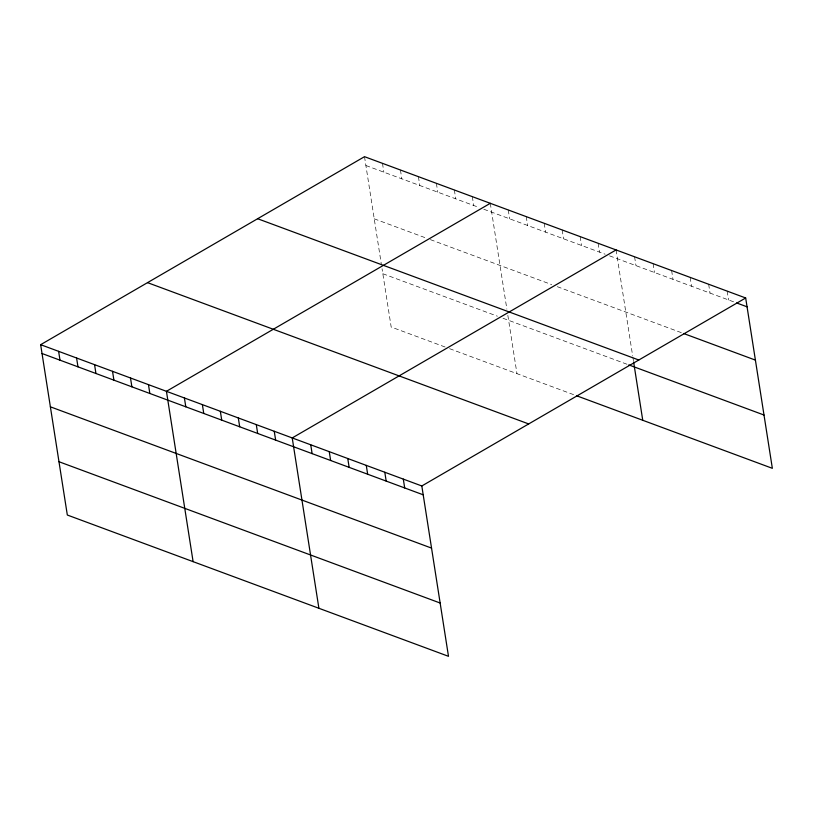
<?xml version="1.0" encoding="UTF-8"?>
<svg xmlns="http://www.w3.org/2000/svg" width="813" height="813" viewBox="0 0 813 813"><rect width="100%" height="100%" fill="white"/><g stroke="black" fill="none" stroke-linecap="round" stroke-linejoin="round"><path stroke-width="0.61" stroke-dasharray="4.07 3.05" d="M365.891 165.517L478.196 207.152M483.816 209.236L605.106 254.195M609.598 255.861L734.332 302.09M374.234 218.819L425.9 237.965M430.392 239.632L551.681 284.591M557.301 286.674L681.345 332.659M382.832 273.727L497.393 316.196M503.003 318.269L627.666 364.488M445.087 347.009L391.185 327.029L382.049 268.737M449.579 348.675L575.37 395.301M727.157 291.115L728.55 299.946M708.651 284.255L710.034 293.087M690.135 277.385L691.517 286.227M671.619 270.526L673.001 279.357M653.103 263.666L654.485 272.497M634.587 256.796L635.979 265.638M616.081 249.937L632.646 355.748M632.839 356.998L633.429 360.738M598.104 243.28L599.496 252.111M580.136 236.613L581.519 245.455M562.169 229.957L563.551 238.788M544.202 223.29L545.584 232.132M526.235 216.634L527.617 225.465M508.257 209.967L509.639 218.809M490.29 203.311L506.865 309.123M507.84 315.363L516.966 373.655M472.323 196.655L473.705 205.486M454.355 189.988L455.737 198.819M436.388 183.332L437.77 192.163M418.41 176.665L419.793 185.496M400.443 170.008L401.825 178.84M382.476 163.342L383.858 172.183M364.509 156.685L381.267 263.747"/><path stroke-width="1.22" d="M40.65 344.682L421.815 485.971L448.491 656.315L67.327 515.025L40.65 344.682L364.509 156.685L745.673 297.975L772.35 468.318L576.488 395.718M490.29 203.311L166.431 391.307L193.108 561.651M616.081 249.937L292.223 437.933L318.899 608.276M421.815 485.971L745.673 297.975M736.649 302.954L747.056 306.816M683.662 333.513L755.409 360.108M257.63 218.727L638.805 360.017M628.795 364.905L764.007 415.026M147.519 282.639L528.694 423.939M42.032 353.513L423.207 494.812M50.376 406.815L431.551 548.104M58.983 461.723L440.148 603.022M633.622 361.988L642.748 420.28M403.309 479.111L404.691 487.942M384.793 472.251L386.175 481.083M366.277 465.392L367.659 474.223M347.761 458.522L349.143 467.353M329.255 451.662L330.637 460.493M310.739 444.802L312.121 453.634M274.255 431.276L275.637 440.107M256.288 424.61L257.67 433.451M238.311 417.953L239.693 426.784M220.343 411.287L221.725 420.128M202.376 404.63L203.758 413.461M184.409 397.974L185.791 406.805M148.464 384.651L149.846 393.482M130.497 377.984L131.879 386.825M112.529 371.328L113.911 380.159M94.562 364.661L95.944 373.502M76.585 358.005L77.977 366.836M58.617 351.338L59.999 360.179"/></g></svg>
